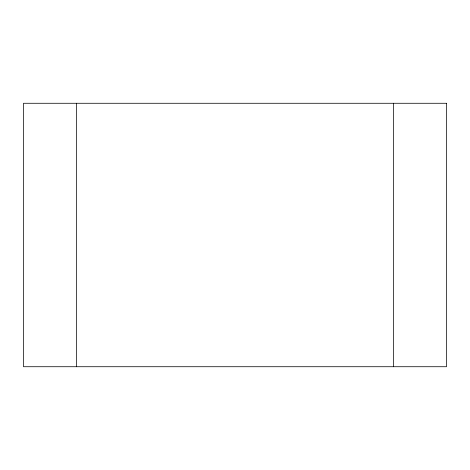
<?xml version="1.0" encoding="UTF-8"?>
<svg xmlns="http://www.w3.org/2000/svg" width="470" height="470" viewBox="0 0 470 470"><rect width="100%" height="100%" fill="white"/><g stroke="black" fill="none" stroke-linecap="round" stroke-linejoin="round"><path stroke-width="0.7" d="M393.625 103.277L393.625 366.723M76.375 103.277L76.375 366.723M446.5 103.277L23.5 103.277L23.5 366.723L446.5 366.723L446.5 103.277"/></g></svg>
